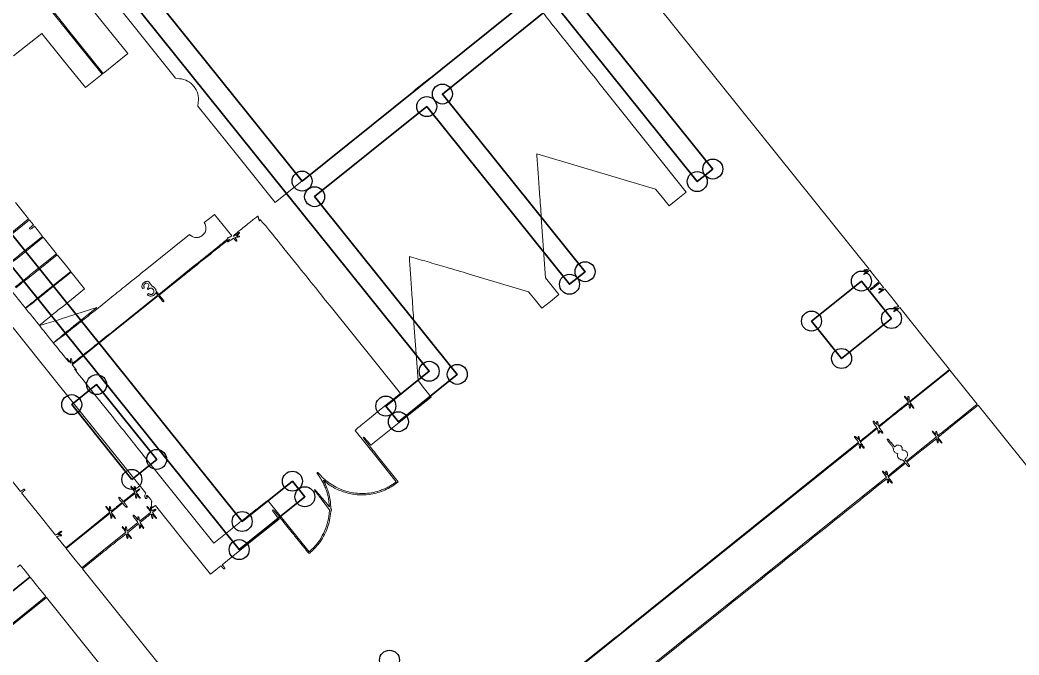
# Model space of a CAD drawing. Header units: metres. Extents: x 7511766 to 7511973, y 4692310 to 4692411.
# Drawn here: x 7511945.65 to 7511958.15, y 4692352.69 to 4692360.63 of the extents above; entities that cross this region are included whole.
import ezdxf

# ---------------------------------------------------------------- set-up
doc = ezdxf.new("R2010")
doc.units = ezdxf.units.M
doc.layers.get('0').update_dxf_attribs({"lineweight": 0})
for name, color, linetype, lineweight in [('A - objekti 1 gjendja faktike_Pen_No__7', 7, 'Continuous', 0), ('ll-cde-shtyllat', 7, 'Continuous', 0), ('shytllat', 5, 'Continuous', 0), ('Structural - Bearing_Pen_No__27', 7, 'Continuous', 0)]:
    doc.layers.add(name, color=color, linetype=linetype, lineweight=lineweight)
doc.layers.add('A - objekti 1 gjendja faktike_Pen_No__8', color=7, linetype='Continuous', lineweight=0, true_color=0xa80f02)

# ---------------------------------------------------------------- blocks, each defined once
blk = doc.blocks.new('A$C51214811')
for points in [[(344.22, 37.13), (344.22, 37.9), (345.79, 37.9), (347.35, 37.9), (347.35, 18.99, 0.000291)], [(347.52, 18.99), (347.52, 37.9), (350.1, 37.9), (352.68, 37.9), (352.7, 19.01, 0.000292)], [(494.49, 37.88, -0.000004), (503.41, 37.86, -0.425827)], [(379.96, 47.54), (352.94, 47.54), (352.94, 53.38, -0.001019), (352.94, 55.62, -0.0017), (352.95, 57.5, -0.000117), (352.97, 59.19, -0.423101), (353, 59.21, -0.10382), (353.04, 59.2, -0.007062), (353.14, 59.15, -0.009869), (353.27, 59.08, -0.007234), (353.4, 59, 0.012708), (353.54, 58.92, 0.015414), (353.67, 58.85, 0.01405), (353.78, 58.8, 0.095102), (353.84, 58.79, 0.218217), (353.92, 58.83, 0.339983), (353.93, 58.9, 0.086405), (353.81, 59.02, 0.02268), (353.59, 59.17), (353.23, 59.38), (353.84, 59.38, 0.012065), (354.09, 59.39, 0.0222), (354.28, 59.41, 0.01921), (354.43, 59.43, 0.352506), (354.46, 59.47, 0.365646), (354.43, 59.5, 0.014491), (354.25, 59.53, 0.018502), (354, 59.55, 0.009164), (353.7, 59.55), (352.94, 59.55), (352.94, 61.08), (352.94, 62.6), (353.39, 62.34, 0.022225), (353.74, 62.17, 0.222541), (353.9, 62.17, 0.536942), (353.91, 62.26, 0.030691), (353.64, 62.46), (353.33, 62.67), (353.87, 62.7, 0.013844), (354.37, 62.74, 0.614416), (354.4, 62.81, 0.192919), (354.24, 62.89, 0.010005), (353.68, 62.92), (352.94, 62.94), (352.94, 64.42, -0.00279), (352.94, 64.99, -0.004651), (352.95, 65.46, -0.00087), (352.96, 65.88, -0.40451), (352.98, 65.9, -0.123338), (353.01, 65.89, -0.004527), (353.11, 65.84, -0.008014), (353.23, 65.77, -0.005516), (353.36, 65.69, 0.02518), (353.59, 65.55, 0.059439), (353.78, 65.49, 0.121215), (353.9, 65.49, 0.34063), (353.95, 65.55, 0.20749), (353.93, 65.59, 0.017257), (353.84, 65.67, 0.020758), (353.73, 65.76, 0.014458), (353.59, 65.84), (353.23, 66.06), (353.84, 66.06, 0.012164), (354.09, 66.07, 0.02208), (354.28, 66.09, 0.018882), (354.43, 66.12, 0.351751), (354.46, 66.15, 0.365646), (354.43, 66.19, 0.014491), (354.25, 66.21, 0.018502), (354, 66.23, 0.009164), (353.7, 66.24), (352.94, 66.24), (352.94, 66.75, 0.021971), (352.92, 67.15, 0.330309), (352.83, 67.24, 0.427997), (352.74, 67.18, 0.023715), (352.7, 66.8, -0.01396), (352.68, 66.65, -0.022819), (352.66, 66.52, -0.018968), (352.64, 66.43, -0.344636), (352.61, 66.41, -0.104965), (352.58, 66.42, -0.006308), (352.47, 66.47, -0.00923), (352.35, 66.54, -0.006674), (352.22, 66.62, 0.009059), (351.96, 66.77, 0.07668), (351.84, 66.82, 0.284194), (351.78, 66.79, 0.169831), (351.75, 66.72, 0.174943), (351.77, 66.66, 0.032609), (351.84, 66.59, 0.031428), (351.95, 66.5, 0.024173), (352.07, 66.42), (352.39, 66.24), (351.81, 66.24, 0.013289), (351.59, 66.23, 0.023467), (351.41, 66.21, 0.020767), (351.27, 66.19, 0.347374), (351.24, 66.15, 0.362465), (351.27, 66.12, 0.015687), (351.44, 66.09, 0.019442), (351.67, 66.07, 0.009838), (351.96, 66.07), (352.68, 66.07), (352.68, 64.55), (352.68, 63.03), (352.32, 63.24, 0.011428), (352.18, 63.32, 0.013958), (352.04, 63.38, 0.012485), (351.92, 63.43, 0.089811), (351.86, 63.44, 0.188548), (351.78, 63.41, 0.340202), (351.76, 63.35, 0.103425), (351.85, 63.24, 0.028074), (352.03, 63.12), (352.3, 62.94), (351.55, 62.94, 0.00476), (351.12, 62.93, 0.046102), (350.94, 62.91, 0.16301), (350.86, 62.87, 0.231102), (350.84, 62.79, 0.216015), (350.89, 62.71, 0.087454), (351.02, 62.66, 0.034227), (351.26, 62.64, 0.004591), (351.77, 62.62), (352.68, 62.59), (352.68, 61.15), (352.68, 59.71), (352.29, 59.93, 0.008959), (352, 60.08, 0.069373), (351.85, 60.13, 0.25141), (351.78, 60.11, 0.198121), (351.75, 60.03, 0.180386), (351.77, 59.98, 0.035725), (351.84, 59.91, 0.033672), (351.95, 59.83, 0.025766), (352.07, 59.76), (352.39, 59.6), (351.81, 59.57, 0.010857), (351.29, 59.54, 0.597596), (351.26, 59.46, 0.219319), (351.4, 59.39, 0.009046), (351.96, 59.38), (352.68, 59.38), (352.68, 53.46), (352.68, 47.54), (350.1, 47.54), (347.52, 47.54), (347.52, 53.43), (347.52, 59.31), (347.84, 59.12, -0.004855), (347.97, 59.05, -0.005537), (348.09, 58.97, -0.005042), (348.19, 58.9, -0.030884), (348.24, 58.86, 0.094374), (348.33, 58.81, 0.116251), (348.43, 58.8, 0.159083), (348.51, 58.83, 0.211125), (348.54, 58.9, 0.175744), (348.52, 58.95, 0.030637), (348.44, 59.03, 0.030019), (348.34, 59.11, 0.022931), (348.22, 59.19), (347.9, 59.38), (348.47, 59.38, 0.013372), (348.7, 59.39, 0.023366), (348.88, 59.41, 0.020491), (349.02, 59.43, 0.346819), (349.04, 59.47, 0.365646), (349.01, 59.5, 0.014491), (348.83, 59.53, 0.018502), (348.59, 59.55, 0.009164), (348.28, 59.55), (347.52, 59.55), (347.52, 61.07), (347.52, 62.59), (348.13, 62.62, 0.008479), (348.46, 62.64, 0.047313), (348.63, 62.66, 0.105433), (348.73, 62.71, 0.176416), (348.77, 62.79, 0.204914), (348.76, 62.87, 0.180342), (348.69, 62.91, 0.0535), (348.53, 62.93, 0.005846), (348.16, 62.94), (347.52, 62.94), (347.52, 64.42, -0.004017), (347.53, 64.99, -0.006694), (347.54, 65.46, -0.001794), (347.56, 65.87, -0.40162), (347.58, 65.9, -0.111035), (347.62, 65.89, -0.00754), (347.73, 65.84, -0.010506), (347.85, 65.77, -0.007675), (347.99, 65.69, 0.013093), (348.12, 65.61, 0.015532), (348.26, 65.54, 0.014424), (348.37, 65.49, 0.08935), (348.44, 65.48, 0.300243), (348.5, 65.52, 0.270054), (348.5, 65.6, 0.076762), (348.37, 65.74, 0.029789), (348.15, 65.88), (347.82, 66.06), (348.43, 66.07, 0.012089), (348.67, 66.07, 0.022171), (348.87, 66.09, 0.019132), (349.02, 66.12, 0.352327), (349.04, 66.15, 0.365646), (349.01, 66.19, 0.014491), (348.83, 66.21, 0.018502), (348.59, 66.23, 0.009164), (348.28, 66.24), (347.52, 66.24), (347.52, 66.74, 0.015416), (347.51, 66.94, 0.025878), (347.5, 67.1, 0.024068), (347.47, 67.23, 0.339565), (347.44, 67.25, 0.332069), (347.4, 67.23, 0.027056), (347.38, 67.12, 0.027913), (347.36, 66.97, 0.017134), (347.35, 66.79), (347.35, 66.32), (346.94, 66.58, 0.012763), (346.64, 66.75, 0.067597), (346.47, 66.81, 0.21343), (346.38, 66.8, 0.244789), (346.34, 66.72, 0.180386), (346.36, 66.66, 0.035725), (346.43, 66.59, 0.033672), (346.53, 66.51, 0.025766), (346.65, 66.44), (346.97, 66.28), (346.4, 66.25, 0.011581), (345.87, 66.22, 0.639683), (345.84, 66.15, 0.186785), (346, 66.08, 0.009128), (346.59, 66.07), (347.35, 66.07), (347.35, 64.5), (347.35, 62.94), (346.72, 62.94, 0.008231), (346.4, 62.93, 0.037698), (346.22, 62.91, 0.078447), (346.12, 62.88, 0.275146), (346.08, 62.82, 0.209389), (346.13, 62.72, 0.116936), (346.25, 62.65, 0.056284), (346.47, 62.61, 0.013661), (346.85, 62.6), (347.35, 62.6), (347.35, 61.16, -0.004135), (347.35, 60.61, -0.006907), (347.33, 60.15, -0.001911), (347.31, 59.75, -0.411222), (347.29, 59.73, -0.10382), (347.25, 59.74, -0.007062), (347.14, 59.79, -0.009869), (347.02, 59.86, -0.007234), (346.89, 59.94, 0.012708), (346.75, 60.02, 0.015414), (346.62, 60.08, 0.01405), (346.5, 60.13, 0.095102), (346.44, 60.15, 0.218217), (346.36, 60.11, 0.339983), (346.36, 60.04, 0.086405), (346.47, 59.92, 0.02268), (346.7, 59.77), (347.06, 59.56), (346.44, 59.55, 0.012065), (346.2, 59.55, 0.0222), (346, 59.53, 0.01921), (345.86, 59.5, 0.352506), (345.83, 59.47, 0.365646), (345.86, 59.43, 0.014491), (346.04, 59.41, 0.018502), (346.28, 59.39, 0.009164), (346.59, 59.38), (347.35, 59.38), (347.35, 53.46), (347.35, 47.54), (345.83, 47.54), (344.31, 47.54), (344.56, 47.97, 0.009346), (344.74, 48.27, 0.063105), (344.8, 48.44, 0.227008), (344.78, 48.52, 0.236522), (344.71, 48.55, 0.175744), (344.66, 48.54, 0.030637), (344.58, 48.46, 0.030019), (344.49, 48.36, 0.022931), (344.42, 48.24), (344.23, 47.92), (344.23, 48.5, 0.009126), (344.22, 48.78, 0.039013), (344.2, 48.94, 0.08811), (344.17, 49.02, 0.348167), (344.12, 49.04, 0.245891), (344.07, 48.99, 0.029679), (344.03, 48.83, 0.024548), (344, 48.6, 0.009086), (343.99, 48.27), (343.96, 47.54), (338.3, 47.54), (332.63, 47.54), (332.63, 48.01, 0.009792), (332.63, 48.27, 0.077556), (332.6, 48.39, 0.189837), (332.55, 48.45, 0.118451), (332.46, 48.47, 0.118451), (332.37, 48.45, 0.189837), (332.32, 48.39, 0.077556), (332.3, 48.27, 0.009792), (332.29, 48.01), (332.29, 47.54), (328.31, 47.54)], [(289.57, 67.68), (319.24, 67.67), (348.92, 67.67), (349.06, 67.42, 0.067557), (349.21, 67.23, 0.068943), (349.4, 67.09, 0.077621), (349.59, 67.01, 0.142159), (349.76, 67.03, 0.183629), (349.86, 67.11, 0.18745), (349.87, 67.23, 0.157825), (349.79, 67.35, 0.135657), (349.66, 67.41, -0.048901), (349.58, 67.42, -0.035605), (349.5, 67.46, -0.036249), (349.43, 67.5, -0.063394), (349.38, 67.55, -0.371505), (349.38, 67.61, -0.173568), (349.45, 67.65, -0.034668), (349.67, 67.67, -0.003667), (350.17, 67.68, -0.005662), (350.62, 67.67, -0.027107), (350.88, 67.65, -0.048952), (351.04, 67.61, -0.223013), (351.1, 67.55, 0.128727), (351.22, 67.4, 0.020745), (351.52, 67.17, 0.02056), (351.83, 66.96, 0.132543), (352.02, 66.91, 0.122873), (352.1, 66.93, 0.174674), (352.14, 66.99, 0.08313), (352.17, 67.09, 0.014572), (352.17, 67.29), (352.17, 67.68), (361.35, 67.68), (370.53, 67.68), (370.53, 69.07), (370.53, 70.46), (371.02, 70.48, 0.012571), (371.27, 70.5, 0.055818), (371.41, 70.53, 0.10964), (371.49, 70.58, 0.156356), (371.53, 70.66, 0.170556), (371.52, 70.73, 0.199387), (371.46, 70.78, 0.066037), (371.33, 70.8, 0.008037), (371.05, 70.81), (370.53, 70.81), (370.53, 78.42), (370.53, 86.03), (369.39, 86.03, -0.00255), (368.67, 86.04, -0.034233), (368.41, 86.06, -0.130799), (368.29, 86.11, -0.22979), (368.25, 86.2, -0.390648), (368.35, 86.31, -0.013083), (369, 86.35, -0.00682), (370.25, 86.37, -0.000378), (374.12, 86.37, 0.001149), (376.41, 86.38, 0.002), (378.31, 86.39, 0.000196), (379.99, 86.42, 0.256366), (380.04, 86.45, 0.162142), (380.08, 86.6, 0.002837), (380, 87.48, 0.007894), (379.9, 88.34, 0.017262), (379.79, 88.99, 0.039739), (379.31, 90.63, 0.035617), (378.57, 92.24, 0.035385), (377.61, 93.73, 0.037901), (376.46, 95.04, -0.009985), (376.26, 95.24, -0.014216), (376.1, 95.43, -0.010136), (375.97, 95.59, -0.166081), (375.95, 95.65, 0.128615), (375.94, 95.7, 0.100724), (375.91, 95.73, 0.089119), (375.86, 95.75, 0.075661), (375.81, 95.76, -0.112019), (375.73, 95.78, -0.016256), (375.58, 95.86, -0.017728), (375.41, 95.96, -0.014347), (375.24, 96.08, 0.03068), (374.12, 96.81, 0.026204), (372.86, 97.44, 0.026158), (371.54, 97.94, 0.030228), (370.24, 98.27, -0.004459), (370.05, 98.3, -0.107525), (370.01, 98.32, -0.643923), (370.01, 98.34, -0.020792), (370.11, 98.36, 0.063233), (372.44, 98.99, 0.051501), (374.73, 100.22, 0.050633), (376.75, 101.91, 0.056049), (378.31, 103.92, 0.034619), (378.98, 105.21, 0.029405), (379.51, 106.65, 0.029336), (379.87, 108.14, 0.033957), (380.02, 109.59), (380.05, 110.27), (374.15, 110.29, -0.000576), (370.81, 110.31, -0.00467), (369.28, 110.33, -0.003001), (368.32, 110.36, -0.403512), (368.25, 110.44, -0.32308), (368.3, 110.5, -0.047538), (368.46, 110.54, -0.023576), (368.77, 110.57, -0.003867), (369.37, 110.59), (370.49, 110.61), (370.51, 118.67), (370.53, 126.73), (368.34, 126.73), (366.14, 126.73), (355.5, 134.09, -0.000281), (351.41, 136.92, -0.000466), (347.97, 139.31, -0.000015), (344.86, 141.48, -0.154751), (344.83, 141.52, -0.339248), (344.85, 141.56, -0.000026), (347.95, 143.73, -0.000782), (351.38, 146.13, -0.00047), (355.46, 148.96), (366.12, 156.34), (368.33, 156.34), (370.53, 156.34), (370.53, 158.62), (370.53, 160.9), (368.31, 160.9), (366.08, 160.9), (355.68, 168.11, 0.000017), (351.67, 170.88, 0.000027), (348.26, 173.25, 0.000004), (345.22, 175.34, 0.001686), (345.01, 175.49), (344.74, 175.68), (355.37, 183.03), (365.99, 190.39), (368.24, 190.43), (370.49, 190.47), (370.49, 192.76), (370.49, 195.04), (345.72, 195.06, -0.000133), (331.63, 195.08, -0.001108), (325.24, 195.1, -0.000175), (321.04, 195.13, -0.412304)], [(320.96, 214.71), (363.94, 214.71), (406.92, 214.71), (406.73, 214.39, -0.004855), (406.66, 214.27, -0.005537), (406.58, 214.14, -0.005042), (406.51, 214.04, -0.030884), (406.47, 214, 0.094374), (406.42, 213.9, 0.116251), (406.41, 213.8, 0.159083), (406.44, 213.72, 0.211125), (406.51, 213.7, 0.175744), (406.56, 213.71, 0.030637), (406.64, 213.79, 0.030019), (406.72, 213.89, 0.022931), (406.8, 214.01), (406.99, 214.33), (406.99, 213.76, 0.013372), (407, 213.54, 0.023366), (407.02, 213.35, 0.020491), (407.05, 213.21, 0.346819), (407.08, 213.19, 0.365646), (407.11, 213.22, 0.014491), (407.14, 213.4, 0.018502), (407.16, 213.64, 0.009164), (407.16, 213.95), (407.16, 214.71), (408.73, 214.71), (410.29, 214.71), (410.29, 213.48, 0.003213), (410.3, 212.81, 0.022561), (410.32, 212.48, 0.049302), (410.35, 212.31, 0.328801), (410.42, 212.26, 0.328801), (410.49, 212.31, 0.049302), (410.52, 212.48, 0.022561), (410.54, 212.81, 0.003213), (410.55, 213.48), (410.55, 214.71), (411.23, 214.71), (411.9, 214.71), (411.65, 214.26, 0.005105), (411.47, 213.93, 0.05887), (411.41, 213.79, 0.273209), (411.43, 213.72, 0.194915), (411.5, 213.7, 0.175744), (411.55, 213.71, 0.030637), (411.63, 213.79, 0.030019), (411.71, 213.89, 0.022931), (411.79, 214.01), (411.98, 214.33), (411.98, 213.76, 0.013372), (411.99, 213.54, 0.023366), (412.01, 213.35, 0.020491), (412.04, 213.21, 0.346819), (412.07, 213.19, 0.365646), (412.11, 213.22, 0.014491), (412.13, 213.4, 0.018502), (412.15, 213.64, 0.009164), (412.16, 213.95), (412.16, 214.71), (414.52, 214.71), (416.89, 214.71), (416.64, 214.26, 0.005105), (416.46, 213.93, 0.05887), (416.4, 213.79, 0.273209), (416.42, 213.72, 0.194915), (416.49, 213.7, 0.175744), (416.54, 213.71, 0.030637), (416.62, 213.79, 0.030019), (416.7, 213.89, 0.022931), (416.78, 214.01), (416.97, 214.33), (416.97, 213.76, 0.013372), (416.98, 213.54, 0.023366), (417, 213.35, 0.020491), (417.03, 213.21, 0.346819), (417.06, 213.19, 0.365646), (417.1, 213.22, 0.014491), (417.12, 213.4, 0.018502), (417.14, 213.64, 0.009164), (417.15, 213.95), (417.15, 214.71), (425.44, 214.71), (433.73, 214.71), (433.73, 209.37), (433.73, 204.04), (433.41, 204.23, -0.004855), (433.28, 204.3, -0.005537), (433.16, 204.38, -0.005042), (433.06, 204.45, -0.030884), (433.01, 204.49, 0.094374), (432.92, 204.54, 0.116251), (432.82, 204.55, 0.159083), (432.74, 204.52, 0.211125), (432.71, 204.45, 0.175744), (432.73, 204.4, 0.030637), (432.81, 204.32, 0.030019), (432.91, 204.24, 0.022931), (433.03, 204.16), (433.35, 203.97), (432.78, 203.97, 0.013372), (432.55, 203.96, 0.023366), (432.37, 203.94, 0.020491), (432.23, 203.92, 0.346819), (432.21, 203.88, 0.365646), (432.24, 203.85, 0.014491), (432.42, 203.82, 0.018502), (432.66, 203.8, 0.009164), (432.97, 203.8), (433.73, 203.8), (433.73, 199.78, -0.001026), (433.73, 198.24, -0.001711), (433.72, 196.94, -0.000118), (433.7, 195.78, -0.410874), (433.68, 195.76, -0.123338), (433.66, 195.77, -0.004527), (433.55, 195.82, -0.008014), (433.44, 195.89, -0.005516), (433.31, 195.97, 0.025038), (433.07, 196.11, 0.062172), (432.88, 196.17, 0.131175), (432.76, 196.17, 0.326866), (432.71, 196.1, 0.190299), (432.73, 196.06, 0.029092), (432.79, 196, 0.029066), (432.88, 195.93, 0.021498), (432.99, 195.87), (433.26, 195.72), (432.73, 195.69, 0.00848), (432.44, 195.67, 0.060326), (432.3, 195.64, 0.17153), (432.24, 195.6, 0.191761), (432.22, 195.52, 0.202683), (432.27, 195.45, 0.091745), (432.38, 195.4, 0.039345), (432.59, 195.37, 0.006432), (432.99, 195.35), (433.73, 195.33), (433.73, 193.05, -0.001383), (433.73, 192.17, -0.002307), (433.72, 191.44, -0.000215), (433.71, 190.78, -0.409647), (433.69, 190.77, -0.118776), (433.67, 190.77, -0.002401), (433.56, 190.83, -0.005535), (433.44, 190.9, -0.003675), (433.29, 190.98, 0.011167), (433.14, 191.06, 0.013731), (433, 191.13, 0.012176), (432.88, 191.18, 0.090598), (432.82, 191.19, 0.192997), (432.74, 191.16, 0.340288), (432.73, 191.09, 0.109392), (432.82, 190.99, 0.035201), (432.99, 190.88), (433.26, 190.73), (432.76, 190.68, 0.017263), (432.56, 190.66, 0.029087), (432.39, 190.62, 0.030909), (432.27, 190.58, 0.218326), (432.23, 190.54, 0.394038), (432.25, 190.48, 0.06108), (432.37, 190.45, 0.029434), (432.58, 190.43, 0.006363), (432.96, 190.43), (433.73, 190.43), (433.73, 134.21, -0.000056), (433.73, 112.66, -0.000094), (433.72, 94.51)], [(433.9, 77.83), (433.9, 134.09), (433.9, 190.35), (434.35, 190.09, 0.005091), (434.68, 189.91, 0.060859), (434.82, 189.85, 0.280946), (434.88, 189.87, 0.183407), (434.91, 189.95, 0.174943), (434.89, 190, 0.032609), (434.82, 190.08, 0.031428), (434.72, 190.16, 0.024173), (434.6, 190.24), (434.28, 190.43), (434.85, 190.43, 0.008975), (435.14, 190.43, 0.045684), (435.3, 190.46, 0.104993), (435.39, 190.49, 0.2369), (435.42, 190.56, 0.273642), (435.38, 190.62, 0.084509), (435.27, 190.66, 0.035355), (435.06, 190.68, 0.005946), (434.66, 190.68), (433.9, 190.68), (433.9, 193.02), (433.9, 195.35), (434.35, 195.09, 0.004635), (434.69, 194.9, 0.061099), (434.82, 194.85, 0.294151), (434.89, 194.87, 0.172564), (434.91, 194.94, 0.14518), (434.9, 194.99, 0.046998), (434.85, 195.06, 0.042276), (434.78, 195.12, 0.036479), (434.69, 195.17), (434.47, 195.29), (434.67, 195.35, -0.023462), (434.77, 195.37, -0.011081), (434.89, 195.39, -0.010954), (435.03, 195.41, -0.015192), (435.15, 195.41, 0.030487), (435.27, 195.42, 0.076353), (435.35, 195.45, 0.11964), (435.4, 195.49, 0.160636), (435.42, 195.55, 0.273642), (435.38, 195.61, 0.084509), (435.27, 195.65, 0.035355), (435.06, 195.67, 0.005946), (434.66, 195.67), (433.9, 195.67), (433.9, 199.65, -0.001495), (433.9, 201.18, -0.002496), (433.92, 202.46, -0.000251), (433.93, 203.6, -0.421442), (433.96, 203.62, -0.10382), (434, 203.61, -0.007062), (434.11, 203.56, -0.009869), (434.23, 203.49, -0.007234), (434.36, 203.41, 0.012708), (434.5, 203.33, 0.015414), (434.63, 203.27, 0.01405), (434.75, 203.22, 0.095102), (434.81, 203.2, 0.218217), (434.89, 203.24, 0.339983), (434.89, 203.31, 0.086405), (434.78, 203.43, 0.02268), (434.55, 203.58), (434.19, 203.79), (434.81, 203.8, 0.012065), (435.05, 203.8, 0.0222), (435.25, 203.82, 0.01921), (435.39, 203.85, 0.352506), (435.42, 203.88, 0.365646), (435.39, 203.92, 0.014491), (435.21, 203.94, 0.018502), (434.97, 203.96, 0.009164), (434.66, 203.97), (433.9, 203.97), (433.9, 209.34), (433.9, 214.71), (438.47, 214.71), (443.03, 214.71), (443.03, 209.42, -0.000903), (443.03, 207.39, -0.001507), (443.02, 205.69, -0.000092), (443, 204.16, -0.411285), (442.98, 204.13, -0.112389), (442.95, 204.14, -0.003975), (442.83, 204.2, -0.007185), (442.68, 204.28, -0.004948), (442.52, 204.37, 0.023312), (442.12, 204.57, 0.512959), (442.03, 204.51, 0.260592), (442.1, 204.35, 0.019352), (442.5, 204.08, -0.16362), (442.53, 204.03, -0.444968), (442.52, 203.99, -0.055603), (442.39, 203.98, -0.004947), (442.08, 203.97, 0.013429), (441.86, 203.96, 0.023296), (441.68, 203.94, 0.020304), (441.54, 203.92, 0.34644), (441.51, 203.88, 0.365646), (441.54, 203.85, 0.014491), (441.72, 203.82, 0.018502), (441.96, 203.8, 0.009164), (442.27, 203.8), (443.03, 203.8), (443.03, 199.74), (443.03, 195.67), (442.79, 195.67, -0.045202), (442.65, 195.69, -0.173936), (442.58, 195.73, -0.124084), (442.54, 195.82, -0.018531), (442.5, 196.02, 0.048604), (442.43, 196.33, 0.070608), (442.3, 196.58, 0.075596), (442.12, 196.77, 0.066008), (441.88, 196.91, 0.067667), (441.6, 196.99, 0.080305), (441.33, 196.98, 0.082194), (441.08, 196.88, 0.075227), (440.87, 196.71), (440.67, 196.5), (440.45, 196.68, 0.141316), (440.06, 196.84, 0.144435), (439.66, 196.76, 0.132324), (439.33, 196.47, 0.111067), (439.17, 196.03), (439.12, 195.67), (438.03, 195.67, 0.002898), (437.37, 195.67, 0.031598), (437.11, 195.65, 0.115524), (436.99, 195.61, 0.299041), (436.96, 195.53, 0.239075), (437.02, 195.45, 0.074021), (437.17, 195.4, 0.028183), (437.47, 195.37, 0.003355), (438.12, 195.36, -0.004423), (438.75, 195.34, -0.025553), (439.09, 195.31, -0.050017), (439.3, 195.25, -0.08163), (439.46, 195.16, 0.092458), (439.7, 195.04, 0.078532), (439.98, 195, 0.080314), (440.25, 195.05, 0.10485), (440.47, 195.18), (440.66, 195.36), (440.84, 195.14, 0.130156), (441.13, 194.92, 0.102991), (441.51, 194.85, 0.097984), (441.91, 194.94, 0.105537), (442.24, 195.18, -0.071584), (442.32, 195.24, -0.054902), (442.43, 195.3, -0.048331), (442.56, 195.33, -0.034219), (442.71, 195.34), (443.03, 195.34), (443.03, 193.04), (443.03, 190.75), (442.66, 190.97, 0.014122), (442.51, 191.06, 0.016351), (442.36, 191.13, 0.015522), (442.23, 191.18, 0.086748), (442.15, 191.19, 0.153061), (442.05, 191.16, 0.384928), (442.03, 191.09, 0.122288), (442.13, 190.98, 0.033834), (442.33, 190.87), (442.64, 190.73), (442.1, 190.68, 0.01551), (441.88, 190.66, 0.028269), (441.7, 190.62, 0.030562), (441.58, 190.58, 0.222764), (441.53, 190.54, 0.394072), (441.56, 190.48, 0.061095), (441.67, 190.45, 0.029435), (441.89, 190.43, 0.006363), (442.27, 190.43), (443.03, 190.43), (443.03, 134.21), (443.03, 77.98)], [(443.29, 77.83), (443.29, 134.04, -0.000106), (443.29, 155.6, -0.000176), (443.31, 173.75, -0.000001), (443.33, 190.23, -0.415883), (443.35, 190.26, -0.111035), (443.39, 190.25, -0.00754), (443.5, 190.2, -0.010506), (443.62, 190.13, -0.007675), (443.75, 190.05, 0.00846), (444.01, 189.9, 0.082579), (444.13, 189.85, 0.307657), (444.19, 189.88, 0.142341), (444.22, 189.96, 0.168972), (444.2, 190.02, 0.03918), (444.13, 190.1, 0.036138), (444.02, 190.18, 0.0286), (443.9, 190.25), (443.58, 190.42), (444.16, 190.43, 0.009031), (444.45, 190.43, 0.045588), (444.61, 190.45, 0.104163), (444.7, 190.49, 0.236978), (444.73, 190.56, 0.266366), (444.69, 190.62, 0.088943), (444.59, 190.66, 0.037256), (444.39, 190.68, 0.00643), (444.01, 190.68), (443.29, 190.68), (443.29, 193.01), (443.29, 195.33), (443.77, 195.35, 0.012571), (444.02, 195.37, 0.055818), (444.17, 195.4, 0.10964), (444.25, 195.45, 0.156356), (444.29, 195.53, 0.170556), (444.28, 195.6, 0.199387), (444.22, 195.65, 0.066037), (444.09, 195.67, 0.008037), (443.8, 195.67), (443.29, 195.67), (443.29, 199.66), (443.29, 203.64), (443.66, 203.42, 0.010478), (443.81, 203.34, 0.013276), (443.96, 203.27, 0.011328), (444.08, 203.22, 0.097751), (444.14, 203.2, 0.337884), (444.19, 203.25, 0.233138), (444.18, 203.33, 0.071039), (444.04, 203.47, 0.030186), (443.83, 203.6), (443.5, 203.79), (444.11, 203.8, 0.012089), (444.36, 203.8, 0.022171), (444.55, 203.82, 0.019132), (444.7, 203.85, 0.352327), (444.73, 203.88, 0.362465), (444.7, 203.92, 0.015687), (444.53, 203.94, 0.019442), (444.3, 203.96, 0.009838), (444.01, 203.97), (443.29, 203.97), (443.29, 209.34), (443.29, 214.71), (467.19, 214.71)], [(500.58, 291.8, -0.000003), (500.6, 303.34, -0.41574)], [(249.62, 140.26, -0.000004), (249.61, 132.5, -0.413589)], [(98.06, 90.5, -0.000001), (113.4, 90.48, -0.426088)], [(102.62, 138.06, -0.000001), (113.4, 138.04, -0.0589)], [(201.34, 137.96, -0.000006), (209, 137.94, -0.425725)], [(201.34, 147.01, -0.000006), (209, 146.99, -0.425725)], [(156.67, 185.38, -0.000002), (156.68, 191.94, -0.41377)], [(318.5, 193.1), (318.5, 159.91), (318.5, 126.73), (305.6, 126.73), (292.7, 126.73), (292.13, 127.31, 0.095144), (290.67, 128.31, 0.103692), (288.99, 128.67, 0.103712), (287.3, 128.32, 0.095218), (285.84, 127.31), (285.26, 126.73), (267.84, 126.73, -0.000284), (261.14, 126.73, -0.000463)], [(249.91, 177.49, -0.000004), (249.93, 185.25, -0.413589)], [(280.28, 214.7, -0.000004), (285.5, 214.69, -0.413656)], [(254.02, 115.58, -0.000026), (250.43, 115.6, -0.424894)], [(263.2, 122.14), (275.02, 122.16), (275.02, 118.86), (275.02, 115.56), (262.71, 115.56, -0.000483), (257.99, 115.56, -0.000806)], [(284.58, 84.43), (286.78, 84.43), (288.98, 84.43), (288.98, 78.38, 0.000539)], [(289.23, 78.38), (289.23, 84.43), (289.91, 84.43), (290.59, 84.43), (290.59, 83.88, 0.007414), (290.59, 83.55, 0.067313), (290.61, 83.42, 0.186514), (290.66, 83.35, 0.134481), (290.75, 83.33, 0.134481), (290.84, 83.35, 0.186514), (290.9, 83.42, 0.067313), (290.92, 83.55, 0.007414), (290.92, 83.88), (290.92, 84.43), (292.28, 84.43), (293.63, 84.43), (293.63, 78.38, 0.000539), (293.63, 74.9, 0.004705)], [(293.88, 74.9, 0.000539), (293.88, 78.38), (293.88, 84.43), (296.08, 84.43), (298.28, 84.43), (298.28, 78.38, 0.000539), (298.29, 74.9, 0.004705), (298.31, 73.36, 0.003261)], [(298.52, 73.36, 0.004705), (298.53, 74.9, 0.000539), (298.54, 78.38), (298.54, 84.43), (300.78, 84.43), (303.02, 84.43), (303.02, 78.38, 0.00093), (303.03, 75.73, 0.002567), (303.04, 73.86, 0.000369), (303.06, 72.37, 0.409692), (303.11, 72.33, 0.409692), (303.15, 72.37, 0.000369), (303.17, 73.86, 0.002567), (303.19, 75.73, 0.00093), (303.19, 78.38), (303.19, 84.43), (305.43, 84.43), (307.67, 84.43), (307.67, 78.37, 0.000793), (307.68, 75.48, 0.003117), (307.7, 73.69, 0.000752), (307.72, 72.38, 0.506048), (307.77, 72.35, 0.221578), (307.82, 72.4, 0.000189), (308.48, 74.07, 0.001904), (309.22, 75.96, 0.001159), (310.07, 78.18), (312.28, 83.99), (312.31, 78.16, 0.001), (312.32, 75.66, 0.002555), (312.34, 73.84, 0.000346), (312.37, 72.37, 0.408564), (312.41, 72.33, 0.410653), (312.46, 72.38, 0.000057), (312.51, 76.79, 0.001396), (312.55, 81, 0.002072), (312.56, 84.68, 0.000188), (312.56, 84.78), (312.55, 88.27, 0.000001), (312.54, 92.14, 0.000001), (312.53, 96.71), (312.49, 108.61), (312.81, 108.67, 0.060656), (313.17, 108.78, 0.047568), (313.51, 108.97, 0.046741), (313.83, 109.24, 0.053058), (314.07, 109.54, 0.026273), (314.2, 109.78, 0.05824), (314.27, 109.98, 0.045548), (314.31, 110.22, 0.011064), (314.32, 110.61, 0.010066), (314.31, 111.02, 0.053131), (314.27, 111.24, 0.070154), (314.2, 111.43, 0.025344), (314.05, 111.66, 0.036248), (313.78, 111.97, 0.048704), (313.49, 112.21, 0.052592), (313.19, 112.37, 0.054947), (312.86, 112.47), (312.5, 112.53), (312.5, 113.92), (312.5, 115.3), (315.37, 115.3), (318.25, 115.3), (318.25, 115.09, -0.045569), (318.24, 114.99, -0.022295), (318.21, 114.86, -0.02191), (318.17, 114.73, -0.029585), (318.12, 114.62, 0.011902), (318.05, 114.47, 0.107826), (318.03, 114.4, 0.229191), (318.05, 114.36, 0.075943), (318.12, 114.32, -0.304902), (318.2, 114.2, -0.00166), (318.23, 112.74, -0.003148), (318.25, 110.41, -0.000341), (318.25, 105.02), (318.25, 95.76), (317.75, 95.76, -0.013823), (317.55, 95.77, -0.019921), (317.38, 95.78, -0.016161), (317.24, 95.81, -0.207302), (317.2, 95.84, 0.190931), (317.08, 95.92, 0.055036), (316.86, 95.96, 0.048772), (316.59, 95.94, 0.043783), (316.32, 95.87, -0.029698), (316.14, 95.83, -0.017872), (315.94, 95.79, -0.017871), (315.73, 95.77, -0.029638), (315.55, 95.77, 0.00993), (315.01, 95.79, 0.087968), (314.78, 95.75, 0.158775), (314.63, 95.64, 0.053338), (314.51, 95.4, 0.018063), (314.45, 95.25, 0.01613), (314.4, 95.09, 0.016406), (314.37, 94.94, 0.047328), (314.36, 94.83, 0.123828), (314.45, 94.47, 0.074411), (314.71, 94.12, 0.100629), (315.01, 93.93, 0.36076), (315.21, 93.99, 0.058537), (315.27, 94.13, 0.187349), (315.27, 94.23, 0.160649), (315.2, 94.31, 0.040558), (315.04, 94.38, -0.107945), (314.86, 94.5, -0.108648), (314.74, 94.68, -0.103734), (314.71, 94.9, -0.090479), (314.77, 95.13, -0.175419), (314.98, 95.35, -0.166765), (315.29, 95.39, -0.150308), (315.58, 95.22, -0.142024), (315.74, 94.92, 0.036534), (315.77, 94.8, 0.090483), (315.82, 94.72, 0.120338), (315.88, 94.68, 0.097136), (315.96, 94.66, 0.049538), (316.03, 94.67, 0.157244), (316.08, 94.69, 0.197701), (316.09, 94.73, 0.083848), (316.08, 94.79, -0.147614), (316.07, 94.97, -0.063868), (316.15, 95.19, -0.063931), (316.28, 95.38, -0.149748), (316.43, 95.47, -0.097671), (316.82, 95.49, -0.128944), (317.15, 95.36, -0.14601), (317.34, 95.09, -0.138518), (317.36, 94.76, -0.05389), (317.32, 94.63, -0.062735), (317.25, 94.52, -0.060262), (317.16, 94.43, -0.044421), (317.04, 94.35, 0.002093), (316.93, 94.3, 0.003032), (316.84, 94.25, 0.001553), (316.76, 94.21, 0.050235), (316.75, 94.2, 0.2614), (316.74, 94.18, 0.016535), (316.75, 94.13, 0.020895), (316.77, 94.07, 0.013728), (316.79, 94, 0.039093), (316.84, 93.89, 0.24682), (316.89, 93.86, 0.130591), (316.96, 93.87, 0.008927), (317.15, 93.97, 0.085242), (317.43, 94.17, 0.086068), (317.62, 94.45, 0.084476), (317.71, 94.78, 0.078209), (317.68, 95.14), (317.6, 95.51), (317.92, 95.51), (318.25, 95.51), (318.25, 84.09, -0.000276), (318.25, 79.71, -0.000461), (318.24, 76.02, -0.000009), (318.23, 72.68, -0.41334), (318.22, 72.67, -0.118776), (318.19, 72.67, -0.002401), (318.08, 72.73, -0.005535), (317.96, 72.8, -0.003675), (317.81, 72.88, 0.022155), (317.4, 73.09, 0.273227), (317.23, 73.07, 0.502959), (317.23, 72.96, 0.025371), (317.59, 72.71), (317.95, 72.5), (317.34, 72.5, 0.010282), (316.77, 72.49, 0.631081), (316.74, 72.41, 0.196949), (316.9, 72.34, 0.008455), (317.51, 72.31, -0.981615), (317.51, 72.29, -0.00002), (308.08, 72.28, -0.000135), (297.28, 72.27, -0.000078), (284.3, 72.26)]]:
    blk.add_lwpolyline(points, format="xyb")
for points in [[(352.91, 19.01), (352.94, 37.9), (371.17, 37.9)], [(250.32, 115.3), (262.67, 115.3), (275.02, 115.3), (275.02, 113.06), (275.02, 110.82), (267.76, 110.8), (260.51, 110.78), (260.49, 103.27)]]:
    blk.add_lwpolyline(points)
blk.add_lwpolyline([(318.92, 121.93, 0.028554), (319.21, 121.78, 0.147988), (319.39, 121.76, 0.557558), (319.42, 121.84, 0.064913), (319.26, 121.99, -0.711762), (319.3, 122.11, -0.00128), (322.15, 122.13, -0.001644), (327.13, 122.15, -0.000093), (342.51, 122.16), (365.96, 122.16), (365.96, 116.59, 0.000908), (365.97, 114.41, 0.001323), (365.98, 112.5, 0.000645), (366, 110.87, 0.023164), (366.02, 110.5), (366.07, 109.98), (372.91, 109.98), (379.75, 109.98), (379.75, 109.53, -0.032359), (379.7, 108.78, -0.018714), (379.55, 107.89, -0.01788), (379.31, 106.95, -0.018934), (379.02, 106.04, -0.074435), (377.42, 103.14, -0.070514), (375.02, 100.78, -0.07055), (372.05, 99.17, -0.074647), (368.82, 98.49, 0.006689), (368.42, 98.46, 0.02745), (368.18, 98.43, 0.045691), (368.03, 98.39, 0.307745), (367.99, 98.33, 0.090715), (368, 98.29, 0.093773), (368.03, 98.25, 0.097399), (368.06, 98.22, 0.106884), (368.1, 98.21, -0.020928), (368.53, 98.19, -0.004829), (369.26, 98.1, -0.005156), (369.99, 98, -0.014765), (370.5, 97.92, -0.026684), (371.52, 97.65, -0.022478), (372.56, 97.26, -0.022184), (373.58, 96.78, -0.023992), (374.53, 96.21), (375.14, 95.8), (372.77, 95.76, 0.000813), (370.43, 95.72, 0.643438), (370.4, 95.63, 0.206429), (370.58, 95.55, 0.000735), (373, 95.51), (375.6, 95.47), (376.2, 94.87, -0.044752), (377.59, 93.25, -0.043818), (378.67, 91.39, -0.044408), (379.4, 89.39, -0.048923), (379.73, 87.37), (379.78, 86.63), (372.93, 86.63), (366.07, 86.63), (366.02, 86.11, 0.023672), (366, 85.72, 0.000478), (365.98, 83.78, 0.00113), (365.97, 81.51, 0.000759), (365.96, 78.91), (365.96, 72.24), (342.38, 72.26, -0.000119), (333.38, 72.27, -0.000207), (325.89, 72.28, -0.000033), (319.37, 72.29, -0.973398), (319.37, 72.31, 0.01154), (319.9, 72.35, 0.632669), (319.92, 72.42, 0.190085), (319.77, 72.49, 0.008975), (319.18, 72.5), (318.42, 72.5), (318.42, 84), (318.42, 95.51), (319.26, 95.51, 0.005163), (319.72, 95.51, 0.032071), (319.95, 95.53, 0.076301), (320.07, 95.57, 0.286822), (320.11, 95.64, 0.286822), (320.07, 95.7, 0.076301), (319.95, 95.74, 0.032071), (319.72, 95.76, 0.005163), (319.26, 95.76), (318.42, 95.76), (318.42, 105.19, -0.000639), (318.43, 110.73, -0.003956), (318.46, 113.58, -0.02684), (318.51, 114.4, -0.902268), (318.59, 114.39, 0.012564), (318.64, 113.89, 0.568272), (318.72, 113.86, 0.22225), (318.79, 113.99, 0.00922), (318.82, 114.56), (318.85, 115.3), (319.31, 115.3, 0.012253), (319.54, 115.31, 0.054817), (319.67, 115.33, 0.118676), (319.75, 115.37, 0.210594), (319.77, 115.43, 0.199703), (319.75, 115.49, 0.122981), (319.68, 115.53, 0.059108), (319.56, 115.55, 0.014185), (319.35, 115.56), (318.93, 115.56), (319.18, 115.99, 0.003297), (319.37, 116.32, 0.068328), (319.42, 116.42, 0.358977), (319.39, 116.47, 0.11016), (319.31, 116.49, 0.154657), (319.25, 116.47, 0.042934), (319.18, 116.41, 0.039003), (319.1, 116.32, 0.032366), (319.03, 116.21), (318.88, 115.94), (318.86, 116.47, 0.011248), (318.84, 116.73, 0.045136), (318.81, 116.88, 0.089857), (318.77, 116.97, 0.239244), (318.71, 117, 0.277003), (318.65, 116.96, 0.080338), (318.61, 116.85, 0.035677), (318.59, 116.65, 0.006644), (318.59, 116.28, -0.009838), (318.58, 115.99, -0.019442), (318.56, 115.76, -0.015687), (318.54, 115.59, -0.362465), (318.5, 115.56, -0.405351), (318.46, 115.6, -0.00118), (318.44, 116.4, -0.004658), (318.42, 117.43, -0.001751), (318.42, 118.86, -0.0012), (318.42, 120.12, -0.002002), (318.43, 121.19, -0.000162), (318.44, 122.14, -0.410279), (318.46, 122.16, -0.114943), (318.49, 122.15, -0.00284), (318.61, 122.09, -0.005993), (318.76, 122.01, -0.004028)], format="xyb", close=True)

msp = doc.modelspace()

# ---------------------------------------------------------------- linework, layer by layer
at = {"color": 8, "linetype": 'ByBlock', "lineweight": -2, "transparency": 16777216}
for centre in [(7511950.937, 4692359.706), (7511950.742, 4692359.549), (7511954.32, 4692358.768), (7511949.182, 4692358.617), (7511954.125, 4692358.611), (7511949.339, 4692358.422), (7511952.722, 4692357.484), (7511952.527, 4692357.327), (7511956.179, 4692357.366), (7511956.555, 4692356.899), (7511955.555, 4692356.866), (7511955.931, 4692356.398), (7511950.772, 4692356.238), (7511951.124, 4692356.2), (7511946.612, 4692356.072), (7511946.3, 4692355.821), (7511950.23, 4692355.803), (7511950.387, 4692355.608), (7511947.363, 4692355.136), (7511947.052, 4692354.886), (7511949.061, 4692354.864), (7511949.217, 4692354.669), (7511948.433, 4692354.36), (7511948.395, 4692354.008), (7511950.276, 4692352.625)]:
    msp.add_circle(centre, 0.125, dxfattribs=at)
at = {"layer": 'A - objekti 1 gjendja faktike_Pen_No__7', "color": 7, "linetype": 'Continuous', "lineweight": 35}
for p, q in [((7511950.78063, 4692359.90076), (7511950.58571, 4692359.74421)), ((7511950.38662, 4692355.60822), (7511950.41546, 4692355.63139)), ((7511950.38662, 4692355.60822), (7511950.41546, 4692355.63139))]:
    msp.add_line(p, q, dxfattribs=at)
at = {"layer": 'A - objekti 1 gjendja faktike_Pen_No__8', "color": 14, "linetype": 'Continuous', "lineweight": 35, "true_color": 0xa80f02, "flags": 128}
for points in [[(7511949.18232, 4692358.61705), (7511952.37894, 4692361.18447), (7511954.32016, 4692358.76752), (7511954.12524, 4692358.61097), (7511952.34057, 4692360.833), (7511950.93718, 4692359.70585), (7511952.72185, 4692357.48381), (7511952.52693, 4692357.32726), (7511950.74226, 4692359.5493), (7511949.33887, 4692358.42214), (7511951.12354, 4692356.2001), (7511950.38662, 4692355.60822), (7511950.23007, 4692355.80314), (7511950.77207, 4692356.23846), (7511946.40851, 4692361.6714), (7511944.06954, 4692359.79278), (7511948.43309, 4692354.35986), (7511949.06057, 4692354.86384), (7511949.21712, 4692354.66892), (7511948.39472, 4692354.0084), (7511943.71744, 4692359.83062), (7511946.44688, 4692362.02287)], [(7511955.55547, 4692356.86553), (7511955.93119, 4692356.39773), (7511956.55492, 4692356.89869), (7511956.1792, 4692357.36649)], [(7511947.05157, 4692354.8856), (7511947.36344, 4692355.13608), (7511946.612, 4692356.07168), (7511946.30013, 4692355.8212)]]:
    msp.add_lwpolyline(points, close=True, dxfattribs=at)
at = {"layer": 'shytllat', "color": 8, "linetype": 'Continuous', "lineweight": 35, "flags": 128}
for points in [[(7511949.18232, 4692358.61705), (7511952.37894, 4692361.18447), (7511954.32016, 4692358.76752), (7511954.12524, 4692358.61097), (7511952.34057, 4692360.833), (7511950.93718, 4692359.70585), (7511952.72185, 4692357.48381), (7511952.52693, 4692357.32726), (7511950.74226, 4692359.5493), (7511949.33887, 4692358.42214), (7511951.12354, 4692356.2001), (7511950.38662, 4692355.60822), (7511950.23007, 4692355.80314), (7511950.77207, 4692356.23846), (7511946.40851, 4692361.6714), (7511944.06954, 4692359.79278), (7511948.43309, 4692354.35986), (7511949.06057, 4692354.86384), (7511949.21712, 4692354.66892), (7511948.39472, 4692354.0084), (7511943.71744, 4692359.83062), (7511946.44688, 4692362.02287)], [(7511955.55547, 4692356.86553), (7511955.93119, 4692356.39773), (7511956.55492, 4692356.89869), (7511956.1792, 4692357.36649)], [(7511947.05157, 4692354.8856), (7511947.36344, 4692355.13608), (7511946.612, 4692356.07168), (7511946.30013, 4692355.8212)]]:
    msp.add_lwpolyline(points, close=True, dxfattribs=at)
at = {"layer": 'Structural - Bearing_Pen_No__27', "color": 7, "linetype": 'Continuous', "lineweight": 35}
for p, q in [((7511950.78063, 4692359.90076), (7511950.58571, 4692359.74421)), ((7511950.38662, 4692355.60822), (7511950.41546, 4692355.63139)), ((7511950.38662, 4692355.60822), (7511950.41546, 4692355.63139))]:
    msp.add_line(p, q, dxfattribs=at)

# ---------------------------------------------------------------- block references
at = {"layer": 'll-cde-shtyllat', "xscale": 0.05993101123899882, "yscale": 0.05993101123899882, "zscale": 0.05993101123899882, "rotation": 308.7325131062978}
msp.add_blockref('A$C51214811', (7511930.97796, 4692368.48715), dxfattribs=at)

doc.saveas('drawing.dxf')
